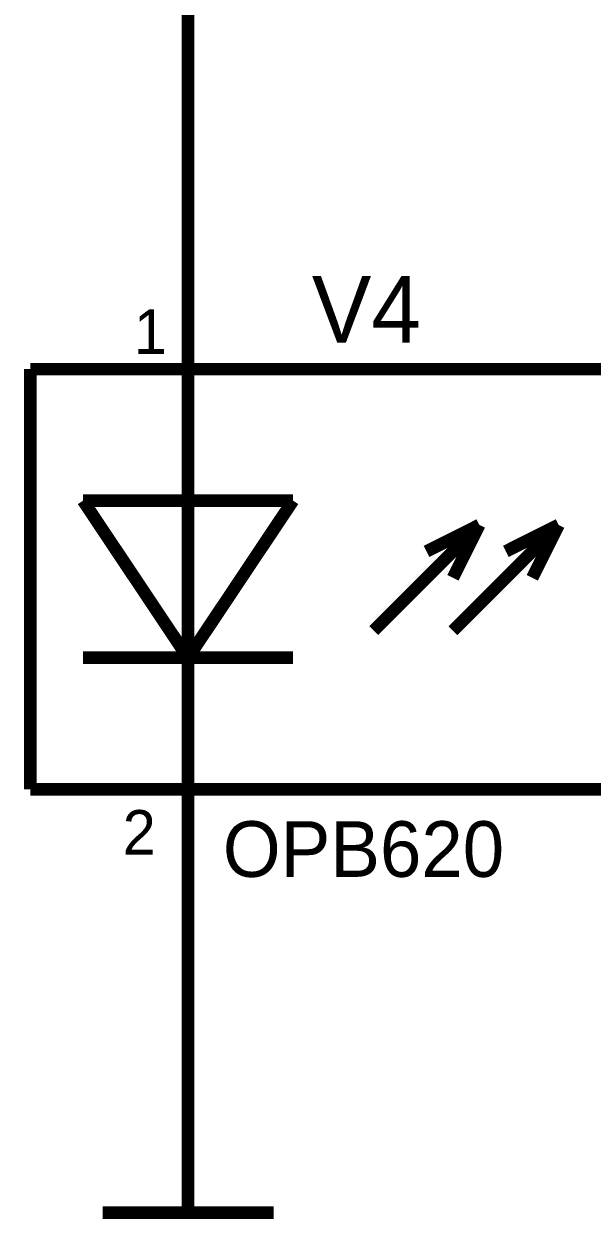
# Model space of a CAD drawing. Header units: millimetres. Extents: x 0 to 420, y 0 to 297.
# Drawn here: x 153.63 to 167.15, y 52.26 to 80.71 of the extents above; entities that cross this region are included whole.
import ezdxf

# ---------------------------------------------------------------- set-up
doc = ezdxf.new("R2010")
doc.units = ezdxf.units.MM
doc.layers.add('Sheet', color=255, linetype='Continuous')

msp = doc.modelspace()

# ---------------------------------------------------------------- linework, layer by layer
at = {"layer": 'Sheet', "const_width": 0.3}
for points in [[(157.533, 117.485), (157.533, 74.995)], [(157.533, 69.994), (157.533, 74.995)], [(153.776, 72.495), (172.528, 72.495)], [(153.776, 62.493), (153.776, 72.495)], [(157.533, 69.994), (157.533, 64.994)], [(160.032, 69.365), (155.034, 69.365)], [(157.533, 65.623), (155.034, 69.365)], [(160.032, 69.365), (157.533, 65.623)], [(161.952, 66.269), (164.468, 68.786)], [(164.468, 68.786), (163.21, 68.156)], [(163.839, 66.269), (166.355, 68.786)], [(164.468, 68.786), (163.839, 67.527)], [(166.355, 68.786), (165.097, 68.156)], [(166.355, 68.786), (165.726, 67.527)], [(160.032, 65.623), (155.034, 65.623)], [(157.533, 64.994), (157.533, 59.993)], [(172.528, 62.493), (153.776, 62.493)], [(157.533, 57.492), (157.533, 59.993)], [(157.533, 57.492), (157.533, 52.409)], [(155.497, 52.409), (159.569, 52.409)]]:
    msp.add_lwpolyline(points, dxfattribs=at)

# ---------------------------------------------------------------- texts
at = {"layer": 'Sheet'}
for s, height, p in [('V4', 1.5897, (160.479, 73.124)), ('1', 1.06, (156.242, 72.859)), ('2', 1.06, (155.977, 60.937)), ('OPB620', 1.3247, (158.361, 60.407))]:
    msp.add_text(s, height=height, dxfattribs=at).set_placement(p)

doc.saveas('drawing.dxf')
